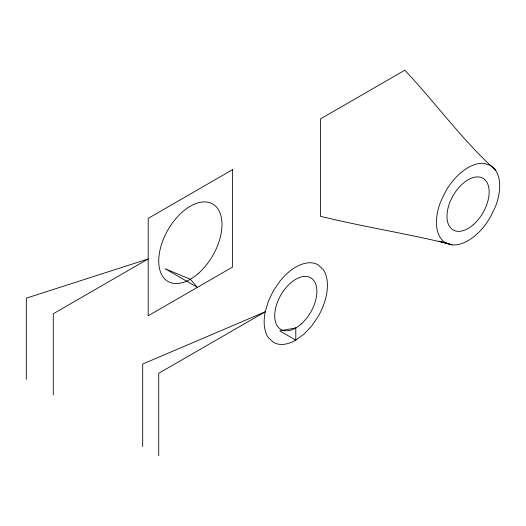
<?xml version="1.0" encoding="UTF-8"?>
<svg xmlns="http://www.w3.org/2000/svg" width="526" height="526" viewBox="0 0 526 526"><rect width="100%" height="100%" fill="white"/><g stroke="black" fill="none" stroke-linecap="round" stroke-linejoin="round"><path stroke-width="0.79" d="M439.019 241.184L448.98 243.886C406.407 233.472 363.039 226.732 320.459 216.311L320.459 118.915L404.81 70.214C435.659 102.938 461.986 139.824 495.459 170.062M439.118 241.27L452.255 244.899A44.73 25.827 -60 0 0 490.436 217.047L495.459 206.586A44.73 25.827 -60 0 0 490.436 165.401L483.887 163.376A44.73 25.827 -60 0 0 445.706 191.221L440.676 201.688A44.73 25.827 -60 0 0 445.706 242.874L452.255 244.899M158.727 455.786L158.727 373.282L265.236 311.786L268.398 301.155L273.421 290.687L279.977 281.101A44.73 25.827 -60 0 1 318.158 264.861L323.181 269.522A44.73 25.827 -60 0 1 318.158 316.514L311.602 326.1L303.975 334.155L295.79 340.125A44.73 25.827 -60 0 1 273.421 342.341L268.398 337.679A44.73 25.827 -60 0 1 265.236 311.786L142.697 364.031L142.697 446.528M53.29 394.908L53.29 313.746L148.181 258.963L26.3 298.163L26.3 379.325M232.531 169.681L148.181 218.382L148.181 315.778L232.531 267.077L232.531 169.681M295.79 327.948L279.766 330.874L295.79 340.125L295.79 327.948M190.353 279.253L165.125 268.74L197.381 287.367L190.353 279.253M198.545 273.283A44.73 25.827 -60 0 0 212.721 203.989A44.73 25.827 -60 0 0 159.805 250.915A44.73 25.827 -60 0 0 198.545 273.283M301.247 323.97A29.824 17.22 -60 0 0 310.702 277.774A29.824 17.22 -60 0 0 275.42 309.058A29.824 17.22 -60 0 0 301.247 323.97M473.525 224.503A29.824 17.22 -60 0 0 482.98 178.307A29.824 17.22 -60 0 0 447.698 209.591A29.824 17.22 -60 0 0 473.525 224.503"/></g></svg>
